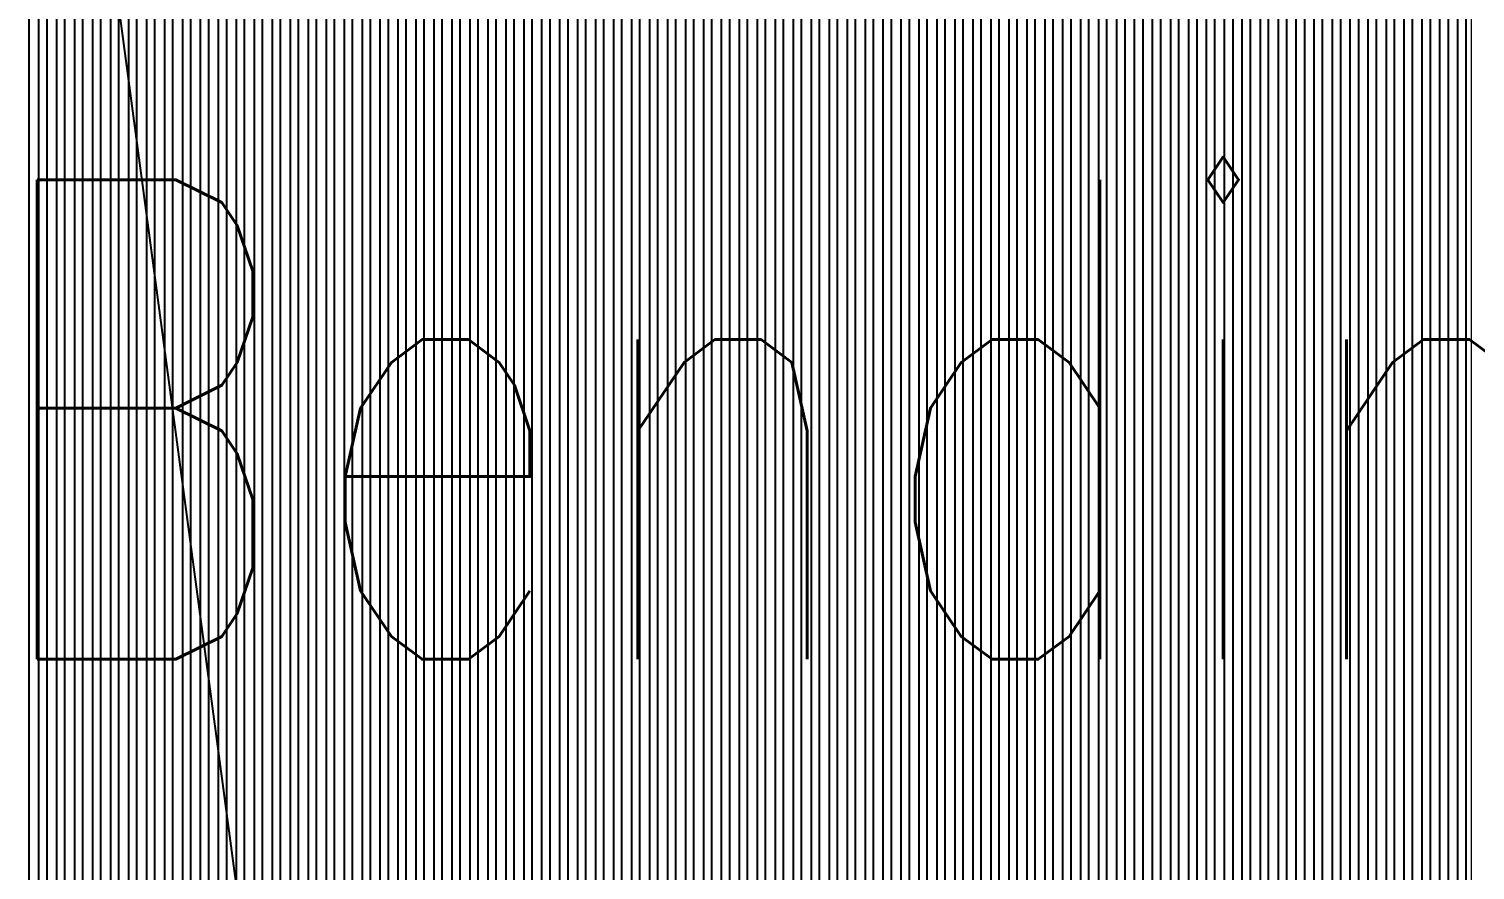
# Model space of a CAD drawing. Extents: x 10 to 206, y -65 to 73.
# Drawn here: x 59.7 to 62.114, y 36.728 to 38.132 of the extents above; entities that cross this region are included whole.
import ezdxf

# ---------------------------------------------------------------- set-up
doc = ezdxf.new("R2010")
doc.units = 0
doc.header["$LTSCALE"] = 0.5
doc.layers.get('0').update_dxf_attribs({"lineweight": 13})
doc.layers.add('01 Copper', color=3, linetype='Continuous')
doc.layers.add('08 Dimension&pin assignment', color=7, linetype='Continuous')
doc.layers.add('09 Center_line', color=1, linetype='Continuous', lineweight=0)
doc.styles.get("Standard").update_dxf_attribs({"font": 'romans.shx', "width": 0.75, "bigfont": 'AllInOneBig.shx'})
doc.dimstyles.new('ISO-25', dxfattribs={"dimtxt": 0.5, "dimasz": 0.8, "dimexe": 0.1, "dimexo": 0.1, "dimgap": 0.1, "dimtad": 1, "dimdec": 3, "dimzin": 1, "dimdsep": 46, "dimtxsty": 'Standard', "dimcen": 0.5, "dimadec": 0, "dimazin": 0, "dimtfac": 1, "dimtdec": 3, "dimtmove": 0, "dimatfit": 3, "dimfxl": 0, "dimarcsym": 0})
doc.dimstyles.new('ISO-25$0', dxfattribs={"dimtxt": 0.5, "dimasz": 1, "dimexe": 0.1, "dimexo": 0.1, "dimgap": 0.1, "dimtad": 1, "dimdec": 3, "dimzin": 1, "dimdsep": 46, "dimtxsty": 'Standard', "dimcen": 0.5, "dimadec": 0, "dimazin": 0, "dimtfac": 1, "dimtdec": 3, "dimtmove": 0, "dimatfit": 3, "dimfxl": 0, "dimarcsym": 0})

# ---------------------------------------------------------------- blocks, each defined once
blk = doc.blocks.new('*D629')
at = {"layer": '08 Dimension&pin assignment', "color": 0, "lineweight": -2, "transparency": 16777216}
for p, q in [((55.6423, 35.3125), (55.6423, 51.9014)), ((68.5723, 35.3125), (68.5723, 51.9014)), ((56.4423, 51.8014), (67.7723, 51.8014))]:
    blk.add_line(p, q, dxfattribs=at)
at = {"layer": '08 Dimension&pin assignment', "color": 0, "transparency": 16777216}
for points in [[(56.4423, 51.9348), (56.4423, 51.6681), (55.6423, 51.8014)], [(67.7723, 51.9348), (67.7723, 51.6681), (68.5723, 51.8014)]]:
    blk.add_solid(points, dxfattribs=at)
at = {"layer": '08 Dimension&pin assignment', "color": 0, "transparency": 16777216, "insert": (62.1073, 52.2824), "char_height": 0.5, "attachment_point": 5}
blk.add_mtext('12.930±0.1(Cutline)', dxfattribs=at)
blk = doc.blocks.new('*D632')
at = {"layer": '08 Dimension&pin assignment', "color": 0, "lineweight": -2, "transparency": 16777216}
for p, q in [((86.5948, 34.3764), (86.5948, 45.0329)), ((57.8573, 33.5764), (86.6948, 33.5764)), ((79.6948, 33.5764), (86.6948, 33.5764)), ((86.5948, 32.7764), (86.5948, 31.9764))]:
    blk.add_line(p, q, dxfattribs=at)
at = {"layer": '08 Dimension&pin assignment', "color": 0, "transparency": 16777216}
for points in [[(86.4614, 34.3764), (86.7281, 34.3764), (86.5948, 33.5764)], [(86.4614, 32.7764), (86.7281, 32.7764), (86.5948, 33.5764)]]:
    blk.add_solid(points, dxfattribs=at)
at = {"layer": '08 Dimension&pin assignment', "color": 0, "transparency": 16777216, "insert": (86.1138, 41.0847), "char_height": 0.5, "attachment_point": 5, "rotation": 90}
blk.add_mtext('0%%P1(%%C5mm Tape NG Hole)', dxfattribs=at)
blk = doc.blocks.new('*D635')
at = {"layer": '08 Dimension&pin assignment', "color": 0, "lineweight": -2, "transparency": 16777216}
for p, q in [((57.3051, 37.7672), (57.3051, 49.9014)), ((66.9094, 37.7672), (66.9094, 49.9014)), ((58.1051, 49.8014), (66.1094, 49.8014))]:
    blk.add_line(p, q, dxfattribs=at)
at = {"layer": '08 Dimension&pin assignment', "color": 0, "transparency": 16777216}
for points in [[(58.1051, 49.9348), (58.1051, 49.6681), (57.3051, 49.8014)], [(66.1094, 49.9348), (66.1094, 49.6681), (66.9094, 49.8014)]]:
    blk.add_solid(points, dxfattribs=at)
at = {"layer": 'Defpoints', "color": 0, "transparency": 16777216}
for p in [(66.9094, 49.8014), (57.3051, 37.6672), (66.9094, 37.6672)]:
    blk.add_point(p, dxfattribs=at)
at = {"layer": '08 Dimension&pin assignment', "color": 0, "transparency": 16777216, "insert": (62.1073, 50.2824), "char_height": 0.5, "width": 8.508446, "attachment_point": 5}
blk.add_mtext('9.604±0.1(Cutline)', dxfattribs=at)
blk = doc.blocks.new('*D638')
at = {"layer": '08 Dimension&pin assignment', "color": 0, "lineweight": -2, "transparency": 16777216}
for p, q in [((62.1073, 42.4464), (62.1073, 45.9014)), ((67.5223, 34.1764), (67.5223, 45.9014)), ((62.9073, 45.8014), (66.7223, 45.8014)), ((67.5223, 45.8014), (72.9508, 45.8014))]:
    blk.add_line(p, q, dxfattribs=at)
at = {"layer": '08 Dimension&pin assignment', "color": 0, "transparency": 16777216}
for points in [[(62.9073, 45.9348), (62.9073, 45.6681), (62.1073, 45.8014)], [(66.7223, 45.9348), (66.7223, 45.6681), (67.5223, 45.8014)]]:
    blk.add_solid(points, dxfattribs=at)
at = {"layer": '08 Dimension&pin assignment', "color": 0, "transparency": 16777216, "insert": (70.6365, 46.2824), "char_height": 0.5, "attachment_point": 5}
blk.add_mtext('5.415{\\A1;\\Fromans,bigfont|c128;%%P0.1\\Fromans,bigfont|c136;5\\Fromans,bigfont|c128;(\\Fromans,bigfont|c136;SR\\Fromans,bigfont|c128;)}', dxfattribs=at)
blk = doc.blocks.new('*D639')
at = {"layer": '08 Dimension&pin assignment', "color": 0, "lineweight": -2, "transparency": 16777216}
for p, q in [((56.6923, 34.1764), (56.6923, 45.9014)), ((62.1073, 42.4464), (62.1073, 45.9014)), ((61.3073, 45.8014), (57.4923, 45.8014))]:
    blk.add_line(p, q, dxfattribs=at)
at = {"layer": '08 Dimension&pin assignment', "color": 0, "transparency": 16777216}
for points in [[(57.4923, 45.9348), (57.4923, 45.6681), (56.6923, 45.8014)], [(61.3073, 45.9348), (61.3073, 45.6681), (62.1073, 45.8014)]]:
    blk.add_solid(points, dxfattribs=at)
at = {"layer": '08 Dimension&pin assignment', "color": 0, "transparency": 16777216, "insert": (59.3998, 46.2824), "char_height": 0.5, "attachment_point": 5}
blk.add_mtext('5.415{\\A1;\\Fromans,bigfont|c128;%%P0.1\\Fromans,bigfont|c136;5\\Fromans,bigfont|c128;(\\Fromans,bigfont|c136;SR\\Fromans,bigfont|c128;)}', dxfattribs=at)
blk = doc.blocks.new('*D692')
at = {"layer": '08 Dimension&pin assignment', "color": 0, "lineweight": -2, "transparency": 16777216}
for p, q in [((57.1453, 33.9409), (57.1453, 43.8654)), ((67.0692, 33.9409), (67.0692, 43.8654)), ((57.9453, 43.7654), (66.2692, 43.7654)), ((67.0692, 43.7654), (78.7121, 43.7654))]:
    blk.add_line(p, q, dxfattribs=at)
at = {"layer": '08 Dimension&pin assignment', "color": 0, "transparency": 16777216}
for points in [[(57.9453, 43.8987), (57.9453, 43.632), (57.1453, 43.7654)], [(66.2692, 43.632), (66.2692, 43.8987), (67.0692, 43.7654)]]:
    blk.add_solid(points, dxfattribs=at)
at = {"layer": 'Defpoints', "color": 0, "transparency": 16777216}
for p in [(67.0692, 43.7654), (57.1453, 33.8409), (67.0692, 33.8409)]:
    blk.add_point(p, dxfattribs=at)
at = {"layer": '08 Dimension&pin assignment', "color": 0, "transparency": 16777216, "insert": (73.2907, 44.2463), "char_height": 0.5, "attachment_point": 5}
blk.add_mtext('{\\Fromans,chineset|c0;\\C2;9.9\\Fromans.shx,chineset.shx|c0;18*1.0006=9.9239508%%P0.005(I/L)}', dxfattribs=at)

msp = doc.modelspace()

# ---------------------------------------------------------------- linework, layer by layer
at = {"layer": '01 Copper'}
for points in [[(59.70021674, 35.59638259), (59.70021674, 38.57693204), (59.70321674, 38.58693204), (59.70321674, 38.68693204), (59.70021674, 38.69693204), (59.70021674, 39.81736225), (59.71475674, 39.84702287), (59.71475674, 41.15142951), (59.79975674, 41.15142951), (59.79975674, 41.03142951), (59.72475674, 41.03142951), (59.72475674, 39.83561622), (59.71621674, 39.8181952), (59.71621674, 38.69693204), (59.71321674, 38.68693204), (59.71321674, 38.58693204), (59.71621674, 38.57693204), (59.71621674, 35.5938945, -0.1359329595)], [(59.73020474, 35.59194037), (59.73020474, 38.57693204), (59.73320474, 38.58693204), (59.73320474, 38.68693204), (59.73020474, 38.69693204), (59.73020474, 39.81719566), (59.73675674, 39.8305613), (59.73675674, 41.01142951), (59.85175674, 41.01142951), (59.85175674, 41.03142951), (59.81475674, 41.03142951), (59.81475674, 41.15142951), (59.89975674, 41.15142951), (59.89975674, 41.03142951), (59.86275674, 41.03142951), (59.86275674, 41.00042951), (59.74675674, 41.00042951), (59.74675674, 39.81915466), (59.74620474, 39.81802861), (59.74620474, 38.69693204), (59.74320474, 38.68693204), (59.74320474, 38.58693204), (59.74620474, 38.57693204), (59.74620474, 35.58945228, -0.1359329595)], [(60.03008474, 35.5475182), (60.03008474, 38.57693204), (60.03308474, 38.58693204), (60.03308474, 38.68693204), (60.03008474, 38.69693204), (60.03008474, 39.81802862), (60.06775674, 39.89597579), (60.06775674, 41.00042951), (59.95175674, 41.00042951), (59.95175674, 41.03142951), (59.91475674, 41.03142951), (59.91475674, 41.15142951), (59.99975674, 41.15142951), (59.99975674, 41.03142951), (59.96275674, 41.03142951), (59.96275674, 41.01142951), (60.07775674, 41.01142951), (60.07775674, 39.88449366), (60.04608474, 39.8189611), (60.04608474, 38.69693204), (60.04308474, 38.68693204), (60.04308474, 38.58693204), (60.04608474, 38.57693204), (60.04608474, 35.5450301, -0.1359329595)], [(60.06007274, 35.54307598), (60.06007274, 38.57693204), (60.06307274, 38.58693204), (60.06307274, 38.68693204), (60.06007274, 38.69693204), (60.06007274, 39.81802862), (60.08975674, 39.87944781), (60.08975674, 41.03142951), (60.01475674, 41.03142951), (60.01475674, 41.15142951), (60.09975674, 41.15142951), (60.09975674, 39.86796568), (60.07607274, 39.81896109), (60.07607274, 38.69693204), (60.07307274, 38.68693204), (60.07307274, 38.58693204), (60.07607274, 38.57693204), (60.07607274, 35.54058789, -0.1359329595)], [(60.09006074, 35.53863376), (60.09006074, 38.57693204), (60.09306074, 38.58693204), (60.09306074, 38.68693204), (60.09006074, 38.69693204), (60.09006074, 39.81802862), (60.11475674, 39.86912714), (60.11475674, 41.15142951), (60.19975674, 41.15142951), (60.19975674, 41.03142951), (60.12475674, 41.03142951), (60.12475674, 39.857645), (60.10606074, 39.81896109), (60.10606074, 38.69693204), (60.10306074, 38.68693204), (60.10306074, 38.58693204), (60.10606074, 38.57693204), (60.10606074, 35.53614567, -0.1359329595)], [(60.12004874, 35.53419154), (60.12004874, 38.57693204), (60.12304874, 38.58693204), (60.12304874, 38.68693204), (60.12004874, 38.69693204), (60.12004874, 39.81802862), (60.13675674, 39.85259916), (60.13675674, 41.01142951), (60.25175674, 41.01142951), (60.25175674, 41.03142951), (60.21475674, 41.03142951), (60.21475674, 41.15142951), (60.29975674, 41.15142951), (60.29975674, 41.03142951), (60.26275674, 41.03142951), (60.26275674, 41.00042951), (60.14675674, 41.00042951), (60.14675674, 39.84111702), (60.13604874, 39.81896109), (60.13604874, 38.69693204), (60.13304874, 38.68693204), (60.13304874, 38.58693204), (60.13604874, 38.57693204), (60.13604874, 35.53170345, -0.1359329595)], [(60.44991674, 35.48532715), (60.44991674, 38.57693204), (60.45291674, 38.58693204), (60.45291674, 38.68693204), (60.44991674, 38.69693204), (60.44991674, 39.8180286), (60.46775674, 39.85494139), (60.46775674, 41.00042951), (60.35175674, 41.00042951), (60.35175674, 41.03142951), (60.31475674, 41.03142951), (60.31475674, 41.15142951), (60.39975674, 41.15142951), (60.39975674, 41.03142951), (60.36275674, 41.03142951), (60.36275674, 41.01142951), (60.47775674, 41.01142951), (60.47775674, 39.84345925), (60.46591674, 39.81896108), (60.46591674, 38.69693204), (60.46291674, 38.68693204), (60.46291674, 38.58693204), (60.46591674, 38.57693204), (60.46591674, 35.48283906, -0.1359329595)], [(60.47990474, 35.48088493), (60.47990474, 38.57693204), (60.48290474, 38.58693204), (60.48290474, 38.68693204), (60.47990474, 38.69693204), (60.47990474, 39.81802861), (60.48975674, 39.8384134), (60.48975674, 41.03142951), (60.41475674, 41.03142951), (60.41475674, 41.15142951), (60.49975674, 41.15142951), (60.49975674, 39.82693127), (60.49590474, 39.81896109), (60.49590474, 38.69693204), (60.49290474, 38.68693204), (60.49290474, 38.58693204), (60.49590474, 38.57693204), (60.49590474, 35.47839684, -0.1359329595)], [(60.50989274, 35.47644271), (60.50989274, 38.57693204), (60.51289274, 38.58693204), (60.51289274, 38.68693204), (60.50989274, 38.69693204), (60.50989274, 39.81802861), (60.51475674, 39.82809273), (60.51475674, 41.15142951), (60.59975674, 41.15142951), (60.59975674, 41.03142951), (60.52475674, 41.03142951), (60.52475674, 39.82037911), (60.52589274, 39.81802861), (60.52589274, 38.69693204), (60.52289274, 38.68693204), (60.52289274, 38.58693204), (60.52589274, 38.57693204), (60.52589274, 35.47395462, -0.1359329595)], [(60.53988074, 35.4720005), (60.53988074, 38.57693204), (60.54288074, 38.58693204), (60.54288074, 38.68693204), (60.53988074, 38.69693204), (60.53988074, 39.81896109), (60.53675674, 39.82542496), (60.53675674, 41.01142951), (60.65175674, 41.01142951), (60.65175674, 41.03142951), (60.61475674, 41.03142951), (60.61475674, 41.15142951), (60.69975674, 41.15142951), (60.69975674, 41.03142951), (60.66275674, 41.03142951), (60.66275674, 41.00042951), (60.54675674, 41.00042951), (60.54675674, 39.83690709), (60.55588074, 39.81802862), (60.55588074, 38.69693204), (60.55288074, 38.68693204), (60.55288074, 38.58693204), (60.55588074, 38.57693204), (60.55588074, 35.4695124, -0.1359329595)], [(60.83976074, 35.42757832), (60.83976074, 38.57693204), (60.84276074, 38.58693204), (60.84276074, 38.68693204), (60.83976074, 38.69693204), (60.83976074, 39.8176046), (60.86775674, 39.87483771), (60.86775674, 41.00042951), (60.75175674, 41.00042951), (60.75175674, 41.03142951), (60.71475674, 41.03142951), (60.71475674, 41.15142951), (60.79975674, 41.15142951), (60.79975674, 41.03142951), (60.76275674, 41.03142951), (60.76275674, 41.01142951), (60.87775674, 41.01142951), (60.87775674, 39.86341975), (60.85576074, 39.81845262), (60.85576074, 38.69693204), (60.85276074, 38.68693204), (60.85276074, 38.58693204), (60.85576074, 38.57693204), (60.85576074, 35.42509023, -0.1359329595)], [(60.86974874, 35.4231361), (60.86974874, 38.57693204), (60.87274874, 38.58693204), (60.87274874, 38.68693204), (60.86974874, 38.69693204), (60.86974874, 39.81746326), (60.88975674, 39.85836625), (60.88975674, 41.03142951), (60.81475674, 41.03142951), (60.81475674, 41.15142951), (60.89975674, 41.15142951), (60.89975674, 39.84694829), (60.88574874, 39.81831129), (60.88574874, 38.69693204), (60.88274874, 38.68693204), (60.88274874, 38.58693204), (60.88574874, 38.57693204), (60.88574874, 35.42064801, -0.1359329595)], [(60.89973674, 35.41869388), (60.89973674, 38.57693204), (60.90273674, 38.58693204), (60.90273674, 38.68693204), (60.89973674, 38.69693204), (60.89973674, 39.81732192), (60.91475674, 39.84802779), (60.91475674, 41.15142951), (60.99975674, 41.15142951), (60.99975674, 41.03142951), (60.92475674, 41.03142951), (60.92475674, 39.83660982), (60.91573674, 39.81816995), (60.91573674, 38.69693204), (60.91273674, 38.68693204), (60.91273674, 38.58693204), (60.91573674, 38.57693204), (60.91573674, 35.41620579, -0.1359329595)], [(60.92972474, 35.41425167), (60.92972474, 38.57693204), (60.93272474, 38.58693204), (60.93272474, 38.68693204), (60.92972474, 38.69693204), (60.92972474, 39.81718059), (60.93675674, 39.83155633), (60.93675674, 41.01142951), (61.05175674, 41.01142951), (61.05175674, 41.03142951), (61.01475674, 41.03142951), (61.01475674, 41.15142951), (61.09975674, 41.15142951), (61.09975674, 41.03142951), (61.06275674, 41.03142951), (61.06275674, 41.00042951), (60.94675674, 41.00042951), (60.94675674, 39.82013836), (60.94572474, 39.81802861), (60.94572474, 38.69693204), (60.94272474, 38.68693204), (60.94272474, 38.58693204), (60.94572474, 38.57693204), (60.94572474, 35.41176357, -0.1359329595)], [(61.28958074, 36.12812007), (61.28958074, 38.57693204), (61.29258074, 38.58693204), (61.29258074, 38.68693204), (61.28958074, 38.69693204), (61.28958074, 39.81802861), (61.28975674, 39.81839277), (61.28975674, 41.03142951), (61.21475674, 41.03142951), (61.21475674, 41.15142951), (61.29975674, 41.15142951), (61.29975674, 39.83007906), (61.30558074, 39.81802861), (61.30558074, 38.69693204), (61.30258074, 38.68693204), (61.30258074, 38.58693204), (61.30558074, 38.57693204), (61.30558074, 36.3295184, 1)], [(61.31956874, 36.3295184), (61.31956874, 38.57693204), (61.32256874, 38.58693204), (61.32256874, 38.68693204), (61.31956874, 38.69693204), (61.31956874, 39.81896109), (61.31475674, 39.8289176), (61.31475674, 41.15142951), (61.39975674, 41.15142951), (61.39975674, 41.03142951), (61.32475674, 41.03142951), (61.32475674, 39.84039973), (61.33556874, 39.81802861), (61.33556874, 38.69693204), (61.33256874, 38.68693204), (61.33256874, 38.58693204), (61.33556874, 38.57693204), (61.33556874, 36.11753953, -0.1989123674)], [(61.66543674, 36.03063606), (61.66543674, 38.57693204), (61.66243674, 38.58693204), (61.66243674, 38.68693204), (61.66543674, 38.69693204), (61.66543674, 39.81896108), (61.67775674, 39.84445242), (61.67775674, 41.01142951), (61.56275674, 41.01142951), (61.56275674, 41.03142951), (61.59975674, 41.03142951), (61.59975674, 41.15142951), (61.51475674, 41.15142951), (61.51475674, 41.03142951), (61.55175674, 41.03142951), (61.55175674, 41.00042951), (61.66775674, 41.00042951), (61.66775674, 39.85593455), (61.64943674, 39.8180286), (61.64943674, 38.69693204), (61.65243674, 38.68693204), (61.65243674, 38.58693204), (61.64943674, 38.57693204), (61.64943674, 36.23684909, -0.1989123674)], [(61.72541274, 36.03196399), (61.72541274, 38.57693204), (61.72241274, 38.58693204), (61.72241274, 38.68693204), (61.72541274, 38.69693204), (61.72541274, 39.81802861), (61.72475674, 39.81940056), (61.72475674, 41.03142951), (61.79975674, 41.03142951), (61.79975674, 41.15142951), (61.71475674, 41.15142951), (61.71475674, 39.82908589), (61.70941274, 39.81802861), (61.70941274, 38.69693204), (61.71241274, 38.68693204), (61.71241274, 38.58693204), (61.70941274, 38.57693204), (61.70941274, 36.01243565, 0.1883551678)], [(62.08526874, 36.04324829), (62.08526874, 38.57693204), (62.08226874, 38.58693204), (62.08226874, 38.68693204), (62.08526874, 38.69693204), (62.08526874, 39.81716095), (62.07775674, 39.83256109), (62.07775674, 41.01142951), (61.96275674, 41.01142951), (61.96275674, 41.03142951), (61.99975674, 41.03142951), (61.99975674, 41.15142951), (61.91475674, 41.15142951), (61.91475674, 41.03142951), (61.95175674, 41.03142951), (61.95175674, 41.00042951), (62.06775674, 41.00042951), (62.06775674, 39.82112832), (62.06926874, 39.81802861), (62.06926874, 38.69693204), (62.07226874, 38.68693204), (62.07226874, 38.58693204), (62.06926874, 38.57693204), (62.06926874, 36.06260363, -0.1989123674)], [(62.16163868, 35.06127551), (62.07892941, 35.18596442, -0.1474768248), (62.06226274, 35.2412415), (62.06226274, 35.95053667, -0.1989123674), (62.0769074, 35.985892), (62.08461208, 35.99359668, 0.1989123674), (62.09925674, 36.02895202), (62.09925674, 38.57693204), (62.10225674, 38.58693204), (62.10225674, 38.68693204), (62.09925674, 38.69693204), (62.09925674, 39.81813707), (62.08975674, 39.83761276), (62.08975674, 41.03142951), (62.01475674, 41.03142951), (62.01475674, 41.15142951), (62.09975674, 41.15142951), (62.09975674, 39.84904553), (62.11525674, 39.81726941)], [(59.76019274, 35.58749816), (59.76019274, 38.57693204), (59.76319274, 38.58693204), (59.76319274, 38.68693204), (59.76019274, 38.69693204), (59.76019274, 39.81802861), (59.75875674, 39.82093487), (59.75875674, 40.98042951), (59.84775674, 40.98042951), (59.84775674, 40.86042951), (59.76875674, 40.86042951), (59.76875674, 39.83230034), (59.77619274, 39.81725094), (59.77619274, 38.69693204), (59.77319274, 38.68693204), (59.77319274, 38.58693204), (59.77619274, 38.57693204), (59.77619274, 35.58501006, -0.1359329595)], [(59.85015674, 35.5741715), (59.85015674, 38.57693204), (59.85315674, 38.58693204), (59.85315674, 38.68693204), (59.85015674, 38.69693204), (59.85015674, 39.81880629), (59.82475674, 39.87021227), (59.82475674, 40.56042951), (59.90175674, 40.56042951), (59.90175674, 40.86042951), (59.86275674, 40.86042951), (59.86275674, 40.98042951), (59.95175674, 40.98042951), (59.95175674, 40.86042951), (59.91275674, 40.86042951), (59.91275674, 40.54942951), (59.83475674, 40.54942951), (59.83475674, 39.88157774), (59.86615674, 39.81802862), (59.86615674, 38.69693204), (59.86315674, 38.68693204), (59.86315674, 38.58693204), (59.86615674, 38.57693204), (59.86615674, 35.57168341, -0.1359329595)], [(60.00009674, 35.55196042), (60.00009674, 38.57693204), (60.00309674, 38.58693204), (60.00309674, 38.68693204), (60.00009674, 38.69693204), (60.00009674, 39.81802862), (60.04575674, 39.91250377), (60.04575674, 40.86042951), (59.96675674, 40.86042951), (59.96675674, 40.98042951), (60.05575674, 40.98042951), (60.05575674, 39.90102164), (60.01609674, 39.8189611), (60.01609674, 38.69693204), (60.01309674, 38.68693204), (60.01309674, 38.58693204), (60.01609674, 38.57693204), (60.01609674, 35.54947232, -0.1359329595)], [(60.15003674, 35.52974933), (60.15003674, 38.57693204), (60.15303674, 38.58693204), (60.15303674, 38.68693204), (60.15003674, 38.69693204), (60.15003674, 39.81802861), (60.15875674, 39.83607117), (60.15875674, 40.98042951), (60.24775674, 40.98042951), (60.24775674, 40.86042951), (60.16875674, 40.86042951), (60.16875674, 39.82458904), (60.16603674, 39.81896109), (60.16603674, 38.69693204), (60.16303674, 38.68693204), (60.16303674, 38.58693204), (60.16603674, 38.57693204), (60.16603674, 35.52726123, -0.1359329595)], [(60.24000074, 35.51642267), (60.24000074, 38.57693204), (60.24300074, 38.58693204), (60.24300074, 38.68693204), (60.24000074, 38.69693204), (60.24000074, 39.81896108), (60.22475674, 39.85050247), (60.22475674, 40.56042951), (60.30175674, 40.56042951), (60.30175674, 40.86042951), (60.26275674, 40.86042951), (60.26275674, 40.98042951), (60.35175674, 40.98042951), (60.35175674, 40.86042951), (60.31275674, 40.86042951), (60.31275674, 40.54942951), (60.23475674, 40.54942951), (60.23475674, 39.86198461), (60.25600074, 39.8180286), (60.25600074, 38.69693204), (60.25300074, 38.68693204), (60.25300074, 38.58693204), (60.25600074, 38.57693204), (60.25600074, 35.51393458, -0.1359329595)], [(60.41992874, 35.48976937), (60.41992874, 38.57693204), (60.42292874, 38.58693204), (60.42292874, 38.68693204), (60.41992874, 38.69693204), (60.41992874, 39.8180286), (60.44575674, 39.87146937), (60.44575674, 40.86042951), (60.36675674, 40.86042951), (60.36675674, 40.98042951), (60.45575674, 40.98042951), (60.45575674, 39.85998723), (60.43592874, 39.81896108), (60.43592874, 38.69693204), (60.43292874, 38.68693204), (60.43292874, 38.58693204), (60.43592874, 38.57693204), (60.43592874, 35.48728127, -0.1359329595)], [(60.56986874, 35.46755828), (60.56986874, 38.57693204), (60.57286874, 38.58693204), (60.57286874, 38.68693204), (60.56986874, 38.69693204), (60.56986874, 39.81896109), (60.55875674, 39.84195294), (60.55875674, 40.98042951), (60.64775674, 40.98042951), (60.64775674, 40.86042951), (60.56875674, 40.86042951), (60.56875674, 39.85343507), (60.58586874, 39.81802862), (60.58586874, 38.69693204), (60.58286874, 38.68693204), (60.58286874, 38.58693204), (60.58586874, 38.57693204), (60.58586874, 35.46507019, -0.1359329595)], [(60.65983274, 35.45423163), (60.65983274, 38.57693204), (60.66283274, 38.58693204), (60.66283274, 38.68693204), (60.65983274, 38.69693204), (60.65983274, 39.81896111), (60.62475674, 39.89153688), (60.62475674, 40.56042951), (60.70175674, 40.56042951), (60.70175674, 40.86042951), (60.66275674, 40.86042951), (60.66275674, 40.98042951), (60.75175674, 40.98042951), (60.75175674, 40.86042951), (60.71275674, 40.86042951), (60.71275674, 40.54942951), (60.63475674, 40.54942951), (60.63475674, 39.90301901), (60.67583274, 39.81802864), (60.67583274, 38.69693204), (60.67283274, 38.68693204), (60.67283274, 38.58693204), (60.67583274, 38.57693204), (60.67583274, 35.45174353, -0.1359329595)], [(60.80977274, 35.43202054), (60.80977274, 38.57693204), (60.81277274, 38.58693204), (60.81277274, 38.68693204), (60.80977274, 38.69693204), (60.80977274, 39.81774593), (60.84575674, 39.89130917), (60.84575674, 40.86042951), (60.76675674, 40.86042951), (60.76675674, 40.98042951), (60.85575674, 40.98042951), (60.85575674, 39.87989121), (60.82577274, 39.81859396), (60.82577274, 38.69693204), (60.82277274, 38.68693204), (60.82277274, 38.58693204), (60.82577274, 38.57693204), (60.82577274, 35.42953244, -0.1359329595)], [(60.95971274, 35.40980945), (60.95971274, 38.57693204), (60.96271274, 38.58693204), (60.96271274, 38.68693204), (60.95971274, 38.69693204), (60.95971274, 39.81802861), (60.95875674, 39.82000667), (60.95875674, 40.98042951), (61.04775674, 40.98042951), (61.04775674, 40.86042951), (60.96875674, 40.86042951), (60.96875674, 39.8314888), (60.97571274, 39.81709614), (60.97571274, 38.69693204), (60.97271274, 38.68693204), (60.97271274, 38.58693204), (60.97571274, 38.57693204), (60.97571274, 35.40732136, -0.1359329595)], [(61.04967674, 35.3964828), (61.04967674, 38.57693204), (61.05267674, 38.58693204), (61.05267674, 38.68693204), (61.04967674, 38.69693204), (61.04967674, 39.81802863), (61.02475674, 39.86959061), (61.02475674, 40.56042951), (61.10175674, 40.56042951), (61.10175674, 40.86042951), (61.06275674, 40.86042951), (61.06275674, 40.98042951), (61.15175674, 40.98042951), (61.15175674, 40.86042951), (61.11275674, 40.86042951), (61.11275674, 40.54942951), (61.03475674, 40.54942951), (61.03475674, 39.88107274), (61.06567674, 39.81709615), (61.06567674, 38.69693204), (61.06267674, 38.68693204), (61.06267674, 38.58693204), (61.06567674, 38.57693204), (61.06567674, 35.3939947, -0.1359329595)], [(62.05528074, 36.0768999), (62.05528074, 38.57693204), (62.05228074, 38.58693204), (62.05228074, 38.68693204), (62.05528074, 38.69693204), (62.05528074, 39.81802861), (62.05575674, 39.81898378), (62.05575674, 40.98042951), (61.96675674, 40.98042951), (61.96675674, 40.86042951), (62.04575674, 40.86042951), (62.04575674, 39.83030553), (62.03928074, 39.81731046), (62.03928074, 38.69693204), (62.04228074, 38.68693204), (62.04228074, 38.58693204), (62.03928074, 38.57693204), (62.03928074, 36.09625524, -0.1989123674)], [(59.79018074, 35.58305594), (59.79018074, 38.57693204), (59.79318074, 38.58693204), (59.79318074, 38.68693204), (59.79018074, 38.69693204), (59.79018074, 39.81828784), (59.78075674, 39.83736067), (59.78075674, 40.84042951), (59.88675674, 40.84042951), (59.88675674, 40.72042951), (59.79075674, 40.72042951), (59.79075674, 39.84872614), (59.80618074, 39.81751017), (59.80618074, 38.69693204), (59.80318074, 38.68693204), (59.80318074, 38.58693204), (59.80618074, 38.57693204), (59.80618074, 35.58056785, -0.1359329595)], [(59.97010874, 35.55640263), (59.97010874, 38.57693204), (59.97310874, 38.58693204), (59.97310874, 38.68693204), (59.97010874, 38.69693204), (59.97010874, 39.81802863), (60.02375674, 39.92903176), (60.02375674, 40.72042951), (59.92775674, 40.72042951), (59.92775674, 40.84042951), (60.03375674, 40.84042951), (60.03375674, 39.91754962), (59.98610874, 39.8189611), (59.98610874, 38.69693204), (59.98310874, 38.68693204), (59.98310874, 38.58693204), (59.98610874, 38.57693204), (59.98610874, 35.55391454, -0.1359329595)], [(60.18002474, 35.52530711), (60.18002474, 38.57693204), (60.18302474, 38.58693204), (60.18302474, 38.68693204), (60.18002474, 38.69693204), (60.18002474, 39.81802861), (60.18075674, 39.81954319), (60.18075674, 40.84042951), (60.28675674, 40.84042951), (60.28675674, 40.72042951), (60.19075674, 40.72042951), (60.19075674, 39.82892864), (60.19602474, 39.81802861), (60.19602474, 38.69693204), (60.19302474, 38.68693204), (60.19302474, 38.58693204), (60.19602474, 38.57693204), (60.19602474, 35.52281902, -0.1359329595)], [(60.38994074, 35.49421159), (60.38994074, 38.57693204), (60.39294074, 38.58693204), (60.39294074, 38.68693204), (60.38994074, 38.69693204), (60.38994074, 39.81802859), (60.42375674, 39.88799735), (60.42375674, 40.72042951), (60.32775674, 40.72042951), (60.32775674, 40.84042951), (60.43375674, 40.84042951), (60.43375674, 39.87651522), (60.40594074, 39.81896107), (60.40594074, 38.69693204), (60.40294074, 38.68693204), (60.40294074, 38.58693204), (60.40594074, 38.57693204), (60.40594074, 35.49172349, -0.1359329595)], [(60.59985674, 35.46311606), (60.59985674, 38.57693204), (60.60285674, 38.58693204), (60.60285674, 38.68693204), (60.59985674, 38.69693204), (60.59985674, 39.8189611), (60.58075674, 39.85848092), (60.58075674, 40.84042951), (60.68675674, 40.84042951), (60.68675674, 40.72042951), (60.59075674, 40.72042951), (60.59075674, 39.86996305), (60.61585674, 39.81802863), (60.61585674, 38.69693204), (60.61285674, 38.68693204), (60.61285674, 38.58693204), (60.61585674, 38.57693204), (60.61585674, 35.46062797, -0.1359329595)], [(60.77978474, 35.43646276), (60.77978474, 38.57693204), (60.78278474, 38.58693204), (60.78278474, 38.68693204), (60.77978474, 38.69693204), (60.77978474, 39.81788727), (60.82375674, 39.90778063), (60.82375674, 40.72042951), (60.72775674, 40.72042951), (60.72775674, 40.84042951), (60.83375674, 40.84042951), (60.83375674, 39.89636267), (60.79578474, 39.8187353), (60.79578474, 38.69693204), (60.79278474, 38.68693204), (60.79278474, 38.58693204), (60.79578474, 38.57693204), (60.79578474, 35.43397466, -0.1359329595)], [(60.98970074, 35.40536723), (60.98970074, 38.57693204), (60.99270074, 38.58693204), (60.99270074, 38.68693204), (60.98970074, 38.69693204), (60.98970074, 39.81802862), (60.98075674, 39.83653465), (60.98075674, 40.84042951), (61.08675674, 40.84042951), (61.08675674, 40.72042951), (60.99075674, 40.72042951), (60.99075674, 39.84801678), (61.00570074, 39.81709614), (61.00570074, 38.69693204), (61.00270074, 38.68693204), (61.00270074, 38.58693204), (61.00570074, 38.57693204), (61.00570074, 35.40287914, -0.1359329595)], [(61.19961674, 35.37427171), (61.19961674, 38.57693204), (61.20261674, 38.58693204), (61.20261674, 38.68693204), (61.19961674, 38.69693204), (61.19961674, 39.8180286), (61.22375674, 39.86797672), (61.22375674, 40.72042951), (61.12775674, 40.72042951), (61.12775674, 40.84042951), (61.23375674, 40.84042951), (61.23375674, 39.85649459), (61.21561674, 39.81896108), (61.21561674, 38.69693204), (61.21261674, 38.68693204), (61.21261674, 38.58693204), (61.21561674, 38.57693204), (61.21561674, 35.37178361, -0.1359329595)], [(61.81537674, 36.3295184), (61.81537674, 38.57693204), (61.81237674, 38.58693204), (61.81237674, 38.68693204), (61.81537674, 38.69693204), (61.81537674, 39.81765067), (61.79075674, 39.86914055), (61.79075674, 40.72042951), (61.88675674, 40.72042951), (61.88675674, 40.84042951), (61.78075674, 40.84042951), (61.78075674, 39.85760008), (61.79937674, 39.81865851), (61.79937674, 38.69693204), (61.80237674, 38.68693204), (61.80237674, 38.58693204), (61.79937674, 38.57693204), (61.79937674, 36.04700813, -0.0669793499)], [(62.00929274, 36.12990685), (62.00929274, 38.57693204), (62.01229274, 38.58693204), (62.01229274, 38.68693204), (62.00929274, 38.69693204), (62.00929274, 39.81766952), (62.02375674, 39.84669371), (62.02375674, 40.72042951), (61.92775674, 40.72042951), (61.92775674, 40.84042951), (62.03375674, 40.84042951), (62.03375674, 39.83537196), (62.02529274, 39.81838767), (62.02529274, 38.69693204), (62.02229274, 38.68693204), (62.02229274, 38.58693204), (62.02529274, 38.57693204), (62.02529274, 36.11055151, -0.1989123674)], [(59.82016874, 35.57861372), (59.82016874, 38.57693204), (59.82316874, 38.58693204), (59.82316874, 38.68693204), (59.82016874, 38.69693204), (59.82016874, 39.81854706), (59.80275674, 39.85378647), (59.80275674, 40.70042951), (59.88675674, 40.70042951), (59.88675674, 40.58042951), (59.81275674, 40.58042951), (59.81275674, 39.86515194), (59.83616874, 39.81776939), (59.83616874, 38.69693204), (59.83316874, 38.68693204), (59.83316874, 38.58693204), (59.83616874, 38.57693204), (59.83616874, 35.57612563, -0.1359329595)], [(59.94012074, 35.56084485), (59.94012074, 38.57693204), (59.94312074, 38.58693204), (59.94312074, 38.68693204), (59.94012074, 38.69693204), (59.94012074, 39.81802863), (60.00175674, 39.94555974), (60.00175674, 40.58042951), (59.92775674, 40.58042951), (59.92775674, 40.70042951), (60.01175674, 40.70042951), (60.01175674, 39.9340776), (59.95612074, 39.8189611), (59.95612074, 38.69693204), (59.95312074, 38.68693204), (59.95312074, 38.58693204), (59.95612074, 38.57693204), (59.95612074, 35.55835676, -0.1359329595)], [(60.21001274, 35.52086489), (60.21001274, 38.57693204), (60.21301274, 38.58693204), (60.21301274, 38.68693204), (60.21001274, 38.69693204), (60.21001274, 39.81896109), (60.20275674, 39.83397449), (60.20275674, 40.70042951), (60.28675674, 40.70042951), (60.28675674, 40.58042951), (60.21275674, 40.58042951), (60.21275674, 39.84545663), (60.22601274, 39.81802861), (60.22601274, 38.69693204), (60.22301274, 38.68693204), (60.22301274, 38.58693204), (60.22601274, 38.57693204), (60.22601274, 35.5183768, -0.1359329595)], [(60.35995274, 35.4986538), (60.35995274, 38.57693204), (60.36295274, 38.58693204), (60.36295274, 38.68693204), (60.35995274, 38.69693204), (60.35995274, 39.81802859), (60.40175674, 39.90452534), (60.40175674, 40.58042951), (60.32775674, 40.58042951), (60.32775674, 40.70042951), (60.41175674, 40.70042951), (60.41175674, 39.8930432), (60.37595274, 39.81896107), (60.37595274, 38.69693204), (60.37295274, 38.68693204), (60.37295274, 38.58693204), (60.37595274, 38.57693204), (60.37595274, 35.49616571, -0.1359329595)], [(60.62984474, 35.45867384), (60.62984474, 38.57693204), (60.63284474, 38.58693204), (60.63284474, 38.68693204), (60.62984474, 38.69693204), (60.62984474, 39.8189611), (60.60275674, 39.8750089), (60.60275674, 40.70042951), (60.68675674, 40.70042951), (60.68675674, 40.58042951), (60.61275674, 40.58042951), (60.61275674, 39.88649103), (60.64584474, 39.81802863), (60.64584474, 38.69693204), (60.64284474, 38.68693204), (60.64284474, 38.58693204), (60.64584474, 38.57693204), (60.64584474, 35.45618575, -0.1359329595)], [(60.74979674, 35.44090497), (60.74979674, 38.57693204), (60.75279674, 38.58693204), (60.75279674, 38.68693204), (60.74979674, 38.69693204), (60.74979674, 39.81802861), (60.80175674, 39.92425209), (60.80175674, 40.58042951), (60.72775674, 40.58042951), (60.72775674, 40.70042951), (60.81175674, 40.70042951), (60.81175674, 39.91283413), (60.76579674, 39.81887663), (60.76579674, 38.69693204), (60.76279674, 38.68693204), (60.76279674, 38.58693204), (60.76579674, 38.57693204), (60.76579674, 35.43841688, -0.1359329595)], [(61.01968874, 35.40092501), (61.01968874, 38.57693204), (61.02268874, 38.58693204), (61.02268874, 38.68693204), (61.01968874, 38.69693204), (61.01968874, 39.81802862), (61.00275674, 39.85306263), (61.00275674, 40.70042951), (61.08675674, 40.70042951), (61.08675674, 40.58042951), (61.01275674, 40.58042951), (61.01275674, 39.86454476), (61.03568874, 39.81709615), (61.03568874, 38.69693204), (61.03268874, 38.68693204), (61.03268874, 38.58693204), (61.03568874, 38.57693204), (61.03568874, 35.39843692, -0.1359329595)], [(61.16962874, 35.37871393), (61.16962874, 38.57693204), (61.17262874, 38.58693204), (61.17262874, 38.68693204), (61.16962874, 38.69693204), (61.16962874, 39.81802859), (61.20175674, 39.88450471), (61.20175674, 40.58042951), (61.12775674, 40.58042951), (61.12775674, 40.70042951), (61.21175674, 40.70042951), (61.21175674, 39.87302257), (61.18562874, 39.81896107), (61.18562874, 38.69693204), (61.18262874, 38.68693204), (61.18262874, 38.58693204), (61.18562874, 38.57693204), (61.18562874, 35.37622583, -0.1359329595)], [(61.57547274, 36.21945363), (61.57547274, 38.57693204), (61.57247274, 38.58693204), (61.57247274, 38.68693204), (61.57547274, 38.69693204), (61.57547274, 39.81896107), (61.61175674, 39.89403637), (61.61175674, 40.70042951), (61.52775674, 40.70042951), (61.52775674, 40.58042951), (61.60175674, 40.58042951), (61.60175674, 39.90551851), (61.55947274, 39.81802859), (61.55947274, 38.69693204), (61.56247274, 38.68693204), (61.56247274, 38.58693204), (61.55947274, 38.57693204), (61.55947274, 36.3295184, -1)], [(61.84536474, 36.05790273), (61.84536474, 38.57693204), (61.84236474, 38.58693204), (61.84236474, 38.68693204), (61.84536474, 38.69693204), (61.84536474, 39.81752469), (61.81275674, 39.88572055), (61.81275674, 40.58042951), (61.88675674, 40.58042951), (61.88675674, 40.70042951), (61.80275674, 40.70042951), (61.80275674, 39.87418008), (61.82936474, 39.81853253), (61.82936474, 38.69693204), (61.83236474, 38.68693204), (61.83236474, 38.58693204), (61.82936474, 38.57693204), (61.82936474, 36.3295184, -1)], [(59.88014474, 35.56972929), (59.88014474, 38.57693204), (59.88314474, 38.58693204), (59.88314474, 38.68693204), (59.88014474, 38.69693204), (59.88014474, 39.81906552), (59.84675674, 39.88663806), (59.84675674, 40.52942951), (59.98675674, 40.52942951), (59.98675674, 40.40942951), (59.85675674, 40.40942951), (59.85675674, 39.89800354), (59.89614474, 39.81828785), (59.89614474, 38.69693204), (59.89314474, 38.68693204), (59.89314474, 38.58693204), (59.89614474, 38.57693204), (59.89614474, 35.56724119, -0.1359329595)], [(60.26998874, 35.51198046), (60.26998874, 38.57693204), (60.27298874, 38.58693204), (60.27298874, 38.68693204), (60.26998874, 38.69693204), (60.26998874, 39.81896108), (60.24675674, 39.86703046), (60.24675674, 40.52942951), (60.38675674, 40.52942951), (60.38675674, 40.40942951), (60.25675674, 40.40942951), (60.25675674, 39.87851259), (60.28598874, 39.8180286), (60.28598874, 38.69693204), (60.28298874, 38.68693204), (60.28298874, 38.58693204), (60.28598874, 38.57693204), (60.28598874, 35.50949236, -0.1359329595)], [(60.68982074, 35.44978941), (60.68982074, 38.57693204), (60.69282074, 38.58693204), (60.69282074, 38.68693204), (60.68982074, 38.69693204), (60.68982074, 39.81896111), (60.64675674, 39.90806486), (60.64675674, 40.52942951), (60.78675674, 40.52942951), (60.78675674, 40.40942951), (60.65675674, 40.40942951), (60.65675674, 39.91954699), (60.70582074, 39.81802864), (60.70582074, 38.69693204), (60.70282074, 38.68693204), (60.70282074, 38.58693204), (60.70582074, 38.57693204), (60.70582074, 35.44730132, -0.1359329595)], [(61.07966474, 35.39204058), (61.07966474, 38.57693204), (61.08266474, 38.58693204), (61.08266474, 38.68693204), (61.07966474, 38.69693204), (61.07966474, 39.81802863), (61.04675674, 39.88611859), (61.04675674, 40.52942951), (61.18675674, 40.52942951), (61.18675674, 40.40942951), (61.05675674, 40.40942951), (61.05675674, 39.89760072), (61.09566474, 39.81709616), (61.09566474, 38.69693204), (61.09266474, 38.68693204), (61.09266474, 38.58693204), (61.09566474, 38.57693204), (61.09566474, 35.38955249, -0.1359329595)], [(61.90534074, 36.3295184), (61.90534074, 38.57693204), (61.90234074, 38.58693204), (61.90234074, 38.68693204), (61.90534074, 38.69693204), (61.90534074, 39.81727273), (61.85675674, 39.91888054), (61.85675674, 40.40942951), (61.98675674, 40.40942951), (61.98675674, 40.52942951), (61.84675674, 40.52942951), (61.84675674, 39.90734007), (61.88934074, 39.81828057), (61.88934074, 38.69693204), (61.89234074, 38.68693204), (61.89234074, 38.58693204), (61.88934074, 38.57693204), (61.88934074, 36.07359446, -0.1989123674)], [(59.91013274, 35.56528707), (59.91013274, 38.57693204), (59.91313274, 38.58693204), (59.91313274, 38.68693204), (59.91013274, 38.69693204), (59.91013274, 39.81932474), (59.86875674, 39.90306386), (59.86875674, 40.38942951), (59.98675674, 40.38942951), (59.98675674, 40.26942951), (59.87875674, 40.26942951), (59.87875674, 39.91442934), (59.92613274, 39.81854707), (59.92613274, 38.69693204), (59.92313274, 38.68693204), (59.92313274, 38.58693204), (59.92613274, 38.57693204), (59.92613274, 35.56279898, -0.1359329595)], [(60.29997674, 35.50753824), (60.29997674, 38.57693204), (60.30297674, 38.58693204), (60.30297674, 38.68693204), (60.29997674, 38.69693204), (60.29997674, 39.81896107), (60.26875674, 39.88355844), (60.26875674, 40.38942951), (60.38675674, 40.38942951), (60.38675674, 40.26942951), (60.27875674, 40.26942951), (60.27875674, 39.89504058), (60.31597674, 39.81802859), (60.31597674, 38.69693204), (60.31297674, 38.68693204), (60.31297674, 38.58693204), (60.31597674, 38.57693204), (60.31597674, 35.50505015, -0.1359329595)], [(60.71980874, 35.44534719), (60.71980874, 38.57693204), (60.72280874, 38.58693204), (60.72280874, 38.68693204), (60.71980874, 38.69693204), (60.71980874, 39.81896112), (60.66875674, 39.92459284), (60.66875674, 40.38942951), (60.78675674, 40.38942951), (60.78675674, 40.26942951), (60.67875674, 40.26942951), (60.67875674, 39.93607497), (60.73580874, 39.81802864), (60.73580874, 38.69693204), (60.73280874, 38.68693204), (60.73280874, 38.58693204), (60.73580874, 38.57693204), (60.73580874, 35.4428591, -0.1359329595)], [(61.10965274, 35.38759836), (61.10965274, 38.57693204), (61.11265274, 38.58693204), (61.11265274, 38.68693204), (61.10965274, 38.69693204), (61.10965274, 39.81802864), (61.06875674, 39.90264657), (61.06875674, 40.38942951), (61.18675674, 40.38942951), (61.18675674, 40.26942951), (61.07875674, 40.26942951), (61.07875674, 39.9141287), (61.12565274, 39.81709616), (61.12565274, 38.69693204), (61.12265274, 38.68693204), (61.12265274, 38.58693204), (61.12565274, 38.57693204), (61.12565274, 35.38511027, -0.1359329595)], [(61.54548474, 36.3295184), (61.54548474, 38.57693204), (61.54248474, 38.58693204), (61.54248474, 38.68693204), (61.54548474, 38.69693204), (61.54548474, 39.81802863), (61.47875674, 39.9560956), (61.47875674, 40.26942951), (61.58675674, 40.26942951), (61.58675674, 40.38942951), (61.46875674, 40.38942951), (61.46875674, 39.94461347), (61.52948474, 39.8189611), (61.52948474, 38.69693204), (61.53248474, 38.68693204), (61.53248474, 38.58693204), (61.52948474, 38.57693204), (61.52948474, 36.23003417, -0.1989123674)], [(61.93532874, 36.08422712), (61.93532874, 38.57693204), (61.93232874, 38.58693204), (61.93232874, 38.68693204), (61.93532874, 38.69693204), (61.93532874, 39.81714675), (61.87875674, 39.93546053), (61.87875674, 40.26942951), (61.98675674, 40.26942951), (61.98675674, 40.38942951), (61.86875674, 40.38942951), (61.86875674, 39.92392007), (61.91932874, 39.81815459), (61.91932874, 38.69693204), (61.92232874, 38.68693204), (61.92232874, 38.58693204), (61.91932874, 38.57693204), (61.91932874, 36.3295184, -1)], [(60.32996474, 35.50309602), (60.32996474, 38.57693204), (60.33296474, 38.58693204), (60.33296474, 38.68693204), (60.32996474, 38.69693204), (60.32996474, 39.81896107), (60.29075674, 39.90008642), (60.29075674, 40.24942951), (60.38675674, 40.24942951), (60.38675674, 40.12942951), (60.30075674, 40.12942951), (60.30075674, 39.91156856), (60.34596474, 39.81802859), (60.34596474, 38.69693204), (60.34296474, 38.68693204), (60.34296474, 38.58693204), (60.34596474, 38.57693204), (60.34596474, 35.50060793, -0.1359329595)], [(61.13964074, 35.38315614), (61.13964074, 38.57693204), (61.14264074, 38.58693204), (61.14264074, 38.68693204), (61.13964074, 38.69693204), (61.13964074, 39.81802864), (61.09075674, 39.91917455), (61.09075674, 40.24942951), (61.18675674, 40.24942951), (61.18675674, 40.12942951), (61.10075674, 40.12942951), (61.10075674, 39.93065668), (61.15564074, 39.81709617), (61.15564074, 38.69693204), (61.15264074, 38.68693204), (61.15264074, 38.58693204), (61.15564074, 38.57693204), (61.15564074, 35.38066805, -0.1359329595)]]:
    msp.add_lwpolyline(points, format="xyb", dxfattribs=at)
for points in [[(61.27259274, 38.68693204), (61.27259274, 38.58693204), (61.27559274, 38.57693204), (61.27559274, 36.3295184, -1), (61.25959274, 36.3295184), (61.25959274, 38.57693204), (61.26259274, 38.58693204), (61.26259274, 38.68693204), (61.25959274, 38.69693204), (61.25959274, 39.81802861), (61.26775674, 39.83492076), (61.26775674, 41.00042951), (61.15175674, 41.00042951), (61.15175674, 41.03142951), (61.11475674, 41.03142951), (61.11475674, 41.15142951), (61.19975674, 41.15142951), (61.19975674, 41.03142951), (61.16275674, 41.03142951), (61.16275674, 41.01142951), (61.27775674, 41.01142951), (61.27775674, 39.82343862), (61.27559274, 39.81896109), (61.27559274, 38.69693204)], [(61.36255674, 38.68693204), (61.36255674, 38.58693204), (61.36555674, 38.57693204), (61.36555674, 36.3295184, -1), (61.34955674, 36.3295184), (61.34955674, 38.57693204), (61.35255674, 38.58693204), (61.35255674, 38.68693204), (61.34955674, 38.69693204), (61.34955674, 39.81896109), (61.33675674, 39.84544558), (61.33675674, 41.01142951), (61.45175674, 41.01142951), (61.45175674, 41.03142951), (61.41475674, 41.03142951), (61.41475674, 41.15142951), (61.49975674, 41.15142951), (61.49975674, 41.03142951), (61.46275674, 41.03142951), (61.46275674, 41.00042951), (61.34675674, 41.00042951), (61.34675674, 39.85692771), (61.36555674, 39.81802862), (61.36555674, 38.69693204)], [(61.69242474, 38.68693204), (61.69242474, 38.58693204), (61.69542474, 38.57693204), (61.69542474, 36.3295184, -1), (61.67942474, 36.3295184), (61.67942474, 38.57693204), (61.68242474, 38.58693204), (61.68242474, 38.68693204), (61.67942474, 38.69693204), (61.67942474, 39.81802861), (61.68975674, 39.83940657), (61.68975674, 41.03142951), (61.61475674, 41.03142951), (61.61475674, 41.15142951), (61.69975674, 41.15142951), (61.69975674, 39.82792444), (61.69542474, 39.81896109), (61.69542474, 38.69693204)], [(61.75240074, 38.68693204), (61.75240074, 38.58693204), (61.75540074, 38.57693204), (61.75540074, 36.3295184, -1), (61.73940074, 36.3295184), (61.73940074, 38.57693204), (61.74240074, 38.58693204), (61.74240074, 38.68693204), (61.73940074, 38.69693204), (61.73940074, 39.81891047), (61.73675674, 39.82444009), (61.73675674, 41.01142951), (61.85175674, 41.01142951), (61.85175674, 41.03142951), (61.81475674, 41.03142951), (61.81475674, 41.15142951), (61.89975674, 41.15142951), (61.89975674, 41.03142951), (61.86275674, 41.03142951), (61.86275674, 41.00042951), (61.74675674, 41.00042951), (61.74675674, 39.83598056), (61.75540074, 39.81790263), (61.75540074, 38.69693204)], [(61.24260474, 38.68693204), (61.24260474, 38.58693204), (61.24560474, 38.57693204), (61.24560474, 36.3295184, -1), (61.22960474, 36.3295184), (61.22960474, 38.57693204), (61.23260474, 38.58693204), (61.23260474, 38.68693204), (61.22960474, 38.69693204), (61.22960474, 39.8180286), (61.24575674, 39.85144874), (61.24575674, 40.86042951), (61.16675674, 40.86042951), (61.16675674, 40.98042951), (61.25575674, 40.98042951), (61.25575674, 39.83996661), (61.24560474, 39.81896108), (61.24560474, 38.69693204)], [(61.39254474, 38.68693204), (61.39254474, 38.58693204), (61.39554474, 38.57693204), (61.39554474, 36.3295184, -1), (61.37954474, 36.3295184), (61.37954474, 38.57693204), (61.38254474, 38.58693204), (61.38254474, 38.68693204), (61.37954474, 38.69693204), (61.37954474, 39.81896109), (61.35875674, 39.86197356), (61.35875674, 40.98042951), (61.44775674, 40.98042951), (61.44775674, 40.86042951), (61.36875674, 40.86042951), (61.36875674, 39.8734557), (61.39554474, 39.81802862), (61.39554474, 38.69693204)], [(61.48250874, 38.68693204), (61.48250874, 38.58693204), (61.48550874, 38.57693204), (61.48550874, 36.3295184, -1), (61.46950874, 36.3295184), (61.46950874, 38.57693204), (61.47250874, 38.58693204), (61.47250874, 38.68693204), (61.46950874, 38.69693204), (61.46950874, 39.8189611), (61.42475674, 39.9115575), (61.42475674, 40.56042951), (61.50175674, 40.56042951), (61.50175674, 40.86042951), (61.46275674, 40.86042951), (61.46275674, 40.98042951), (61.55175674, 40.98042951), (61.55175674, 40.86042951), (61.51275674, 40.86042951), (61.51275674, 40.54942951), (61.43475674, 40.54942951), (61.43475674, 39.92303964), (61.48550874, 39.81802862), (61.48550874, 38.69693204)], [(61.63244874, 38.68693204), (61.63244874, 38.58693204), (61.63544874, 38.57693204), (61.63544874, 36.3295184, -1), (61.61944874, 36.3295184), (61.61944874, 38.57693204), (61.62244874, 38.58693204), (61.62244874, 38.68693204), (61.61944874, 38.69693204), (61.61944874, 39.8180286), (61.64575674, 39.87246254), (61.64575674, 40.86042951), (61.56675674, 40.86042951), (61.56675674, 40.98042951), (61.65575674, 40.98042951), (61.65575674, 39.8609804), (61.63544874, 39.81896108), (61.63544874, 38.69693204)], [(61.78238874, 38.68693204), (61.78238874, 38.58693204), (61.78538874, 38.57693204), (61.78538874, 36.3295184, -1), (61.76938874, 36.3295184), (61.76938874, 38.57693204), (61.77238874, 38.58693204), (61.77238874, 38.68693204), (61.76938874, 38.69693204), (61.76938874, 39.81878449), (61.75875674, 39.84102009), (61.75875674, 40.98042951), (61.84775674, 40.98042951), (61.84775674, 40.86042951), (61.76875674, 40.86042951), (61.76875674, 39.85256055), (61.78538874, 39.81777665), (61.78538874, 38.69693204)], [(61.87235274, 38.68693204), (61.87235274, 38.58693204), (61.87535274, 38.57693204), (61.87535274, 36.3295184, -1), (61.85935274, 36.3295184), (61.85935274, 38.57693204), (61.86235274, 38.58693204), (61.86235274, 38.68693204), (61.85935274, 38.69693204), (61.85935274, 39.81840655), (61.82475674, 39.89076008), (61.82475674, 40.56042951), (61.90175674, 40.56042951), (61.90175674, 40.86042951), (61.86275674, 40.86042951), (61.86275674, 40.98042951), (61.95175674, 40.98042951), (61.95175674, 40.86042951), (61.91275674, 40.86042951), (61.91275674, 40.54942951), (61.83475674, 40.54942951), (61.83475674, 39.90230054), (61.87535274, 39.81739871), (61.87535274, 38.69693204)], [(61.42253274, 38.68693204), (61.42253274, 38.58693204), (61.42553274, 38.57693204), (61.42553274, 36.3295184, -1), (61.40953274, 36.3295184), (61.40953274, 38.57693204), (61.41253274, 38.58693204), (61.41253274, 38.68693204), (61.40953274, 38.69693204), (61.40953274, 39.81896109), (61.38075674, 39.87850154), (61.38075674, 40.84042951), (61.48675674, 40.84042951), (61.48675674, 40.72042951), (61.39075674, 40.72042951), (61.39075674, 39.88998368), (61.42553274, 39.81802862), (61.42553274, 38.69693204)], [(61.62375674, 39.88899052), (61.62375674, 40.72042951), (61.52775674, 40.72042951), (61.52775674, 40.84042951), (61.63375674, 40.84042951), (61.63375674, 39.87750839), (61.60546074, 39.81896107), (61.60546074, 38.69693204), (61.60246074, 38.68693204), (61.60246074, 38.58693204), (61.60546074, 38.57693204), (61.60546074, 36.3295184, -1), (61.58946074, 36.3295184), (61.58946074, 38.57693204), (61.59246074, 38.58693204), (61.59246074, 38.68693204), (61.58946074, 38.69693204), (61.58946074, 39.81802859)], [(61.45252074, 38.68693204), (61.45252074, 38.58693204), (61.45552074, 38.57693204), (61.45552074, 36.3295184, -1), (61.43952074, 36.3295184), (61.43952074, 38.57693204), (61.44252074, 38.58693204), (61.44252074, 38.68693204), (61.43952074, 38.69693204), (61.43952074, 39.8189611), (61.40275674, 39.89502952), (61.40275674, 40.70042951), (61.48675674, 40.70042951), (61.48675674, 40.58042951), (61.41275674, 40.58042951), (61.41275674, 39.90651166), (61.45552074, 39.81802862), (61.45552074, 38.69693204)], [(61.99230474, 38.68693204), (61.99230474, 38.58693204), (61.99530474, 38.57693204), (61.99530474, 36.3295184, -1), (61.97930474, 36.3295184), (61.97930474, 38.57693204), (61.98230474, 38.58693204), (61.98230474, 38.68693204), (61.97930474, 38.69693204), (61.97930474, 39.81802858), (62.00175674, 39.8630819), (62.00175674, 40.58042951), (61.92775674, 40.58042951), (61.92775674, 40.70042951), (62.01175674, 40.70042951), (62.01175674, 39.85176015), (61.99530474, 39.81874673), (61.99530474, 38.69693204)], [(61.51249674, 38.68693204), (61.51249674, 38.58693204), (61.51549674, 38.57693204), (61.51549674, 36.3295184, -1), (61.49949674, 36.3295184), (61.49949674, 38.57693204), (61.50249674, 38.58693204), (61.50249674, 38.68693204), (61.49949674, 38.69693204), (61.49949674, 39.8189611), (61.44675674, 39.92808549), (61.44675674, 40.52942951), (61.58675674, 40.52942951), (61.58675674, 40.40942951), (61.45675674, 40.40942951), (61.45675674, 39.93956762), (61.51549674, 39.81802863), (61.51549674, 38.69693204)], [(61.96231674, 38.68693204), (61.96231674, 38.58693204), (61.96531674, 38.57693204), (61.96531674, 36.3295184, -1), (61.94931674, 36.3295184), (61.94931674, 38.57693204), (61.95231674, 38.58693204), (61.95231674, 38.68693204), (61.94931674, 38.69693204), (61.94931674, 39.81802861), (61.89075674, 39.94050007), (61.89075674, 40.24942951), (61.98675674, 40.24942951), (61.98675674, 40.12942951), (61.90075674, 40.12942951), (61.90075674, 39.95204053), (61.96531674, 39.81702077), (61.96531674, 38.69693204)]]:
    msp.add_lwpolyline(points, format="xyb", close=True, dxfattribs=at)
at = {"layer": '09 Center_line'}
msp.add_lwpolyline([(62.10725674, 43.69518204), (62.10725674, 26.11785799)], dxfattribs=at)

# ---------------------------------------------------------------- texts
at = {"width": 0.75}
msp.add_text('Bending area', height=0.8, dxfattribs=at).set_placement((59.61067497, 37.07994979))

# ---------------------------------------------------------------- dimensions: what is measured, and where the dimension line sits
at = {"layer": '08 Dimension&pin assignment'}
for base, p1, p2, text, override, picture, middle in [((68.57225674, 51.80142951), (55.64225674, 35.21245194), (68.57225674, 35.21245194), '<>±0.1(Cutline)', {"dimadec": 3}, '*D629', (62.10725674, 51.80142951)), ((62.10725674, 45.80142951), (67.52225674, 34.07642951), (62.10725674, 42.34642951), '<>{\\A1;\\Fromans,bigfont|c128;%%P0.1\\Fromans,bigfont|c136;5\\Fromans,bigfont|c128;(\\Fromans,bigfont|c136;SR\\Fromans,bigfont|c128;)}', {"dimzin": 8, "dimadec": 3}, '*D638', (70.63654246, 45.80142951))]:
    dim = msp.add_linear_dim(base=base, p1=p1, p2=p2, text=text, dimstyle='ISO-25', override=override, dxfattribs=at)
    dim.commit()
    dim.dimension.update_dxf_attribs({"geometry": picture, "text_midpoint": middle, "dimtype": 160})
for base, p1, p2, text, dimstyle, override, picture, middle in [((66.90940985, 49.80142951), (57.30510364, 37.66722836), (66.90940985, 37.66722836), '<>±0.1(Cutline)', 'ISO-25$0', {"dimasz": 0.8, "dimadec": 3, "dimfxl": 1.25}, '*D635', (62.10725674, 50.28238189)), ((56.69225674, 45.80142951), (62.10725674, 42.34642951), (56.69225674, 34.07642951), '<>{\\A1;\\Fromans,bigfont|c128;%%P0.1\\Fromans,bigfont|c136;5\\Fromans,bigfont|c128;(\\Fromans,bigfont|c136;SR\\Fromans,bigfont|c128;)}', 'ISO-25', {"dimzin": 8, "dimadec": 3}, '*D639', (59.39975674, 46.28238189))]:
    dim = msp.add_linear_dim(base=base, p1=p1, p2=p2, text=text, dimstyle=dimstyle, override=override, dxfattribs=at)
    dim.commit()
    dim.dimension.update_dxf_attribs({"geometry": picture, "text_midpoint": middle})
dim = msp.add_linear_dim(base=(86.5947567431, 33.5764295119), p1=(79.5947567431, 33.5764295119), p2=(57.7572567431, 33.5764295119), angle=90, text='<>%%P1(%%C5mm Tape NG Hole)', dimstyle='ISO-25', override={"dimzin": 8, "dimadec": 3}, dxfattribs=at)
dim.commit()
dim.dimension.update_dxf_attribs({"geometry": '*D632', "text_midpoint": (86.5947567431, 41.0846795121), "dimtype": 160})
at = {"layer": '08 Dimension&pin assignment', "color": 2}
dim = msp.add_linear_dim(base=(67.0692321431, 43.7653682511), p1=(57.1452813431, 33.8409295119), p2=(67.0692321431, 33.8409295119), text='{\\Fromans,chineset|c0;\\C2;9.9\\Fromans.shx,chineset.shx|c0;18*1.0006=<>%%P0.005(I/L)}', dimstyle='ISO-25', override={"dimdec": 8, "dimzin": 8, "dimtxsty": 'Standard', "dimadec": 3}, dxfattribs=at)
dim.commit()
dim.dimension.update_dxf_attribs({"geometry": '*D692', "text_midpoint": (73.2906607145, 44.2463206321)})

# ---------------------------------------------------------------- leaders
at = {"layer": '08 Dimension&pin assignment'}
msp.add_leader([(60.21356918, 35.4544125), (59.34748034, 41.91980575), (57.43618461, 41.91980575)], dimstyle='ISO-25', override={"dimasz": 0.5, "dimtoh": 1, "dimadec": 3, "dimfxl": 1.25}, dxfattribs=at)

doc.saveas('drawing.dxf')
